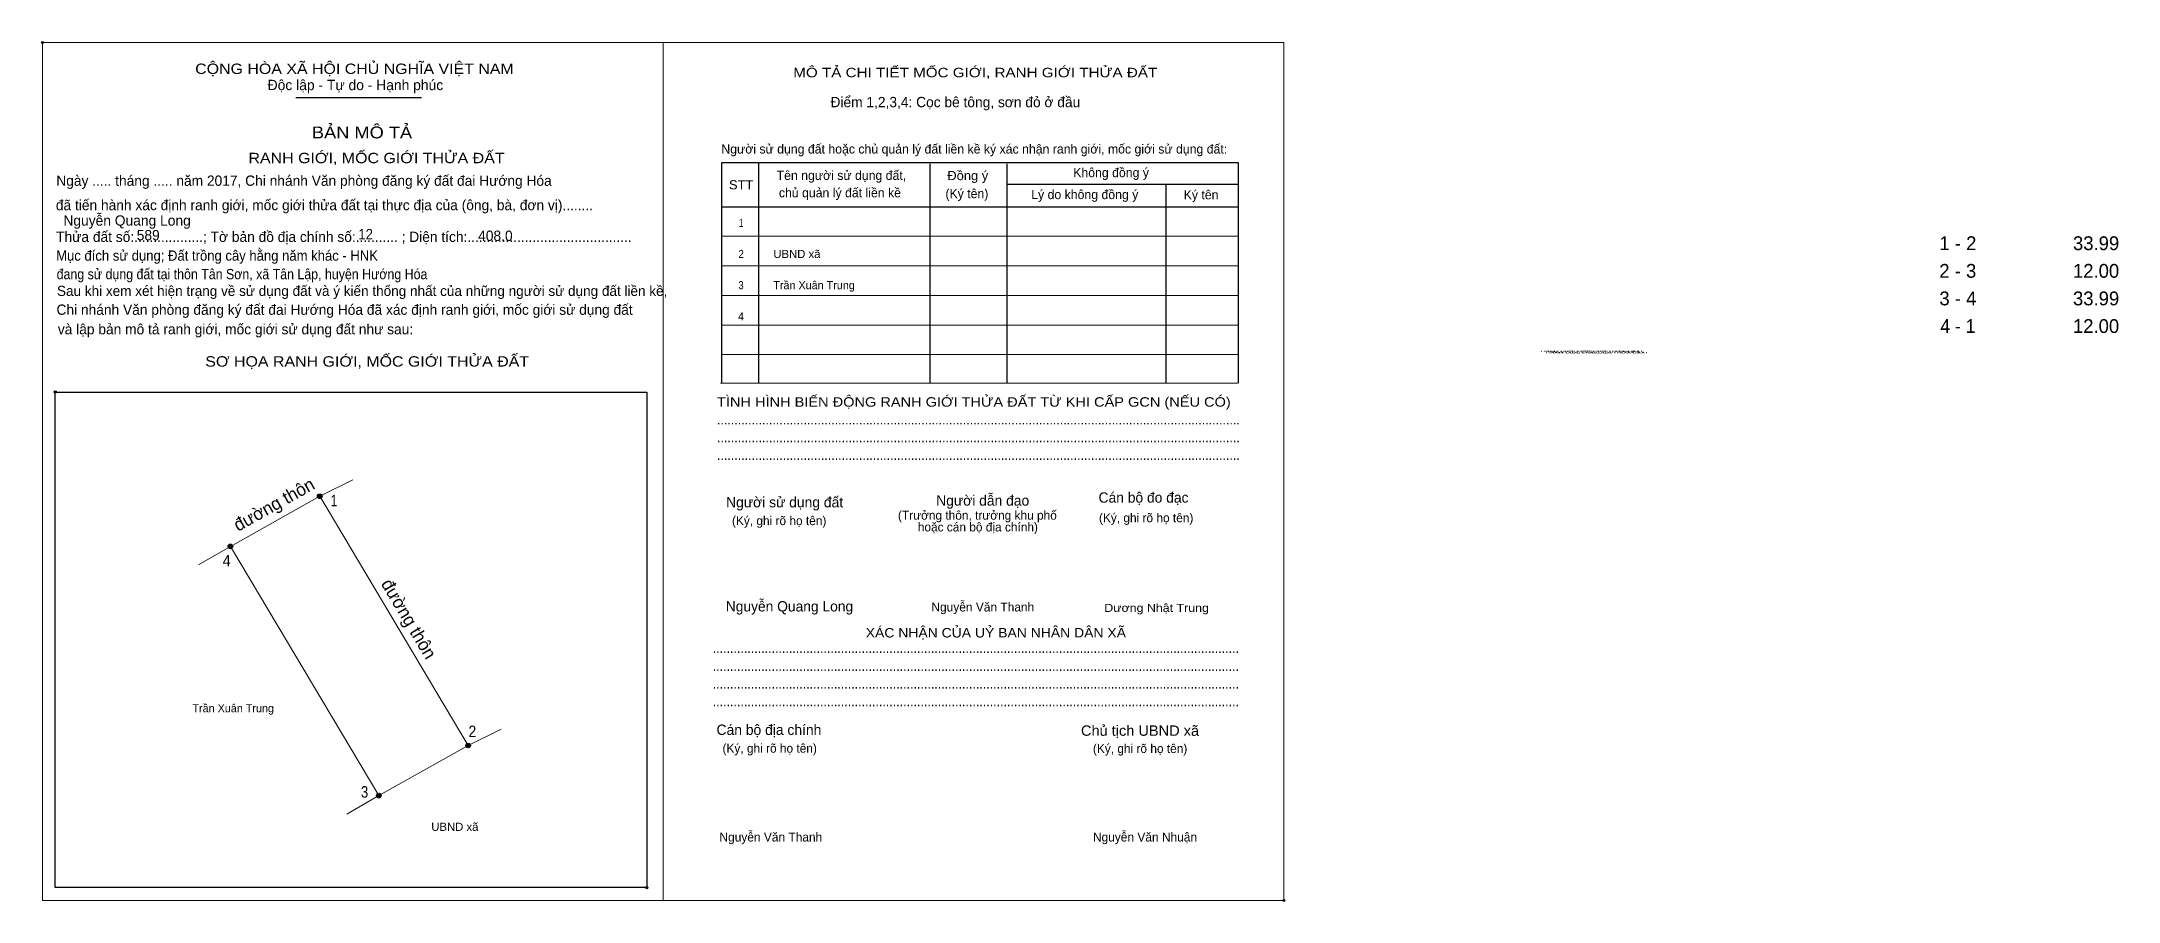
# Model space of a CAD drawing. Header units: metres. Extents: x 548260 to 548503, y 1837789 to 1837890.
import ezdxf
from ezdxf.enums import TextEntityAlignment as Align

# ---------------------------------------------------------------- set-up
doc = ezdxf.new("R2010")
doc.units = ezdxf.units.M
doc.header["$LTSCALE"] = 0.48
doc.header["$PDMODE"] = 32
doc.header["$PDSIZE"] = 0.24
for name, color, linetype, lineweight in [('1', 7, 'Continuous', 25), ('10', 7, 'Continuous', 13), ('11', 7, 'Continuous', 25), ('2', 7, 'Continuous', 13), ('27', 7, 'Continuous', 13)]:
    doc.layers.add(name, color=color, linetype=linetype, lineweight=lineweight)
for name, color, linetype in [('36', 7, 'Continuous'), ('52', 7, 'Continuous'), ('6', 7, 'Continuous'), ('60', 7, 'Continuous'), ('9', 7, 'Continuous')]:
    doc.layers.add(name, color=color, linetype=linetype)

msp = doc.modelspace()

# ---------------------------------------------------------------- hatches: boundary and pattern name
at = {"layer": '11'}
for points in [[(548292.8598, 1837836.84, 1), (548292.3202, 1837836.84, 1)], [(548282.3898, 1837830.97, 1), (548281.8502, 1837830.97, 1)], [(548310.2498, 1837807.63, 1), (548309.7102, 1837807.63, 1)], [(548299.7798, 1837801.76, 1), (548299.2402, 1837801.76, 1)], [(548299.7798, 1837801.76, 1), (548299.2402, 1837801.76, 1)]]:
    msp.add_hatch(color=256, dxfattribs=at).paths.add_polyline_path(points)

# ---------------------------------------------------------------- linework, layer by layer
at = {"layer": '1'}
for p, q in [((548289.79, 1837883.58), (548304.49, 1837883.58)), ((548343.99, 1837875.91), (548343.99, 1837850.09)), ((548364.04, 1837875.81), (548364.04, 1837850.09)), ((548373.09, 1837875.81), (548373.09, 1837850.09)), ((548373.09, 1837873.41), (548400.21, 1837873.41)), ((548391.71, 1837873.41), (548391.71, 1837850.09)), ((548339.64, 1837870.78), (548400.21, 1837870.78))]:
    msp.add_line(p, q, dxfattribs=at)
at = {"layer": '1', "lineweight": 13}
for p, q in [((548339.64, 1837867.31), (548400.21, 1837867.31)), ((548339.64, 1837863.84), (548400.21, 1837863.84)), ((548339.64, 1837860.38), (548400.21, 1837860.38)), ((548339.64, 1837856.91), (548400.21, 1837856.91)), ((548339.64, 1837853.44), (548400.21, 1837853.44)), ((548339.53, 1837850.09), (548400.1, 1837850.09))]:
    msp.add_line(p, q, dxfattribs=at)
at = {"layer": '1'}
msp.add_lwpolyline([(548400.21, 1837850.09), (548400.21, 1837875.91), (548339.64, 1837875.91), (548339.64, 1837850.09)], dxfattribs=at)
msp.add_lwpolyline([(548261.61, 1837849.06), (548330.9, 1837849.06), (548330.9, 1837790.97), (548261.61, 1837790.97)], close=True, dxfattribs=at)
for p in [(548260.12, 1837890.02), (548261.6, 1837849.07), (548261.6, 1837849.06), (548261.61, 1837849.06), (548330.9, 1837790.97), (548405.51, 1837789.47), (548405.52, 1837789.47)]:
    msp.add_point(p, dxfattribs=at)
at = {"layer": '10'}
msp.add_line((548299.51, 1837801.76), (548309.98, 1837807.63), dxfattribs=at)
msp.add_lwpolyline([(548299.51, 1837801.76), (548282.12, 1837830.97), (548292.59, 1837836.84), (548309.98, 1837807.63)], close=True, dxfattribs=at)
at = {"layer": '11'}
for centre in [(548292.59, 1837836.84), (548282.12, 1837830.97), (548309.98, 1837807.63), (548299.51, 1837801.76), (548299.51, 1837801.76)]:
    msp.add_circle(centre, 0.2698, dxfattribs=at)
at = {"layer": '2'}
for points in [[(548260.12, 1837890.02), (548332.81, 1837890.02), (548332.81, 1837789.47), (548260.12, 1837789.47)], [(548332.82, 1837890.02), (548405.51, 1837890.02), (548405.51, 1837789.47), (548332.82, 1837789.47)], [(548332.82, 1837890.02), (548405.51, 1837890.02), (548405.51, 1837789.47), (548332.82, 1837789.47)]]:
    msp.add_lwpolyline(points, close=True, dxfattribs=at)
at = {"layer": '27'}
for p, q in [((548292.59, 1837836.84), (548296.46, 1837838.75)), ((548282.12, 1837830.97), (548278.39, 1837828.8)), ((548309.98, 1837807.63), (548313.85, 1837809.54)), ((548299.51, 1837801.76), (548295.77, 1837799.6))]:
    msp.add_line(p, q, dxfattribs=at)

# ---------------------------------------------------------------- texts
at = {"layer": '1'}
for s, height, width, p in [('CỘNG HÒA XÃ HỘI CHỦ NGHĨA VIỆT NAM', 1.213, 1.15, (548278, 1837886.34)), ('RANH GIỚI, MỐC GIỚI THỬA ĐẤT', 1.214, 1.15, (548284.24, 1837875.88)), ('STT', 1.075, 1.05, (548340.53, 1837872.81)), ('Đồng ý', 1.075, 1.05, (548366.11, 1837873.89)), ('Mục đích sử dụng; Đất trồng cây hằng năm khác - HNK', 1.205, 0.95, (548261.71, 1837864.45)), ('đang sử dụng đất tại thôn Tân Sơn, xã Tân Lập, huyện Hướng Hóa', 1.205, 0.9, (548261.77, 1837862.28)), ('SƠ HỌA RANH GIỚI, MỐC GIỚI THỬA ĐẤT', 1.214, 1.15, (548279.18, 1837852.04)), ('RANH GIỚI, MỐC GIỚI THỬA ĐẤT', 0.1519, 3.55, (548435.63, 1837853.76)), ('RANH GIỚI, MỐC GIỚI THỬA ĐẤT', 0.1519, 3.55, (548436.08, 1837853.76)), ('RANH GIỚI, MỐC GIỚI THỬA ĐẤT', 0.1519, 3.55, (548436.22, 1837853.6)), ('RANH GIỚI, MỐC GIỚI THỬA ĐẤT', 0.1519, 3.55, (548436.67, 1837853.6)), ('TÌNH HÌNH BIẾN ĐỘNG RANH GIỚI THỬA ĐẤT TỪ KHI CẤP GCN (NẾU CÓ)', 1.109, 1.15, (548339.12, 1837847.34)), ('.......................................................................................................................................................', 1.213, 0.9, (548339.12, 1837845.26)), ('.......................................................................................................................................................', 1.213, 0.9, (548339.12, 1837843.18)), ('.......................................................................................................................................................', 1.213, 0.9, (548339.12, 1837841.1)), ('Dương Nhật Trung', 0.9445, 1.15, (548384.49, 1837823.29)), ('........................................................................................................................................................', 1.213, 0.9, (548338.62, 1837818.47)), ('........................................................................................................................................................', 1.213, 0.9, (548338.62, 1837816.38)), ('........................................................................................................................................................', 1.213, 0.9, (548338.62, 1837814.31)), ('........................................................................................................................................................', 1.213, 0.9, (548338.62, 1837812.23)), ('Chủ tịch UBND xã', 1.214, 1.05, (548381.76, 1837808.77))]:
    msp.add_text(s, height=height, dxfattribs=dict(at, width=width)).set_placement(p)
for s, height, p in [('Độc lập - Tự do - Hạnh phúc', 1.213, (548286.49, 1837884.44)), ('Điểm 1,2,3,4: Cọc bê tông, sơn đỏ ở đầu', 1.205, (548352.42, 1837882.44)), ('Người sử dụng đất hoặc chủ quản lý đất liền kề ký xác nhận ranh giới, mốc giới sử dụng đất:', 1.075, (548339.63, 1837877.01)), ('Ngày ..... tháng ..... năm 2017, Chi nhánh Văn phòng đăng ký đất đai Hướng Hóa', 1.205, (548261.73, 1837873.23)), ('Tên người sử dụng đất,', 1.075, (548346.11, 1837873.92)), ('chủ quản lý đất liền kề', 1.075, (548346.37, 1837871.88)), ('Không đồng ý', 1.075, (548380.85, 1837874.24)), (' đã tiến hành xác định ranh giới, mốc giới thửa đất tại thực địa của (ông, bà, đơn vị)........', 1.205, (548261.23, 1837870.37)), ('(Ký tên)', 1.075, (548365.88, 1837871.78)), ('Lý do không đồng ý', 1.075, (548375.93, 1837871.67)), ('Ký tên', 1.075, (548393.79, 1837871.64)), ('Thửa đất số:..................; Tờ bản đồ địa chính số:........... ; Diện tích:...........................................', 1.205, (548261.71, 1837866.65)), ('Sau khi xem xét hiện trạng về sử dụng đất và ý kiến thống nhất của những người sử dụng đất liền kề,', 1.186, (548261.81, 1837860.32)), ('Chi nhánh Văn phòng đăng ký đất đai Hướng Hóa đã xác định ranh giới, mốc giới sử dụng đất', 1.205, (548261.75, 1837858.11)), (' và lập bản mô tả ranh giới, mốc giới sử dụng đất như sau:', 1.205, (548261.46, 1837855.82)), ('Người sử dụng đất', 1.214, (548340.19, 1837835.54)), ('Người dẫn đạo', 1.213, (548364.8, 1837835.74)), ('Cán bộ đo đạc', 1.211, (548383.82, 1837836.09)), ('(Ký, ghi rõ họ tên)', 1.04, (548340.88, 1837833.46)), ('(Ký, ghi rõ họ tên)', 1.04, (548383.87, 1837833.8)), ('Nguyễn Văn Thanh', 1.045, (548364.24, 1837823.34)), ('Cán bộ địa chính', 1.214, (548339.07, 1837808.87)), ('(Ký, ghi rõ họ tên)', 1.04, (548339.77, 1837806.79)), ('(Ký, ghi rõ họ tên)', 1.04, (548383.16, 1837806.76)), ('Nguyễn Văn Thanh', 1.045, (548339.41, 1837796.38)), ('Nguyễn Văn Nhuận', 1.045, (548383.16, 1837796.38))]:
    msp.add_text(s, height=height, dxfattribs=at).set_placement(p)
for s, height, width, p in [('MÔ TẢ CHI TIẾT MỐC GIỚI, RANH GIỚI THỬA ĐẤT', 1.109, 1.2, (548369.375, 1837885.95)), ('BẢN MÔ TẢ', 1.387, 1.15, (548297.54, 1837878.79)), ('XÁC NHẬN CỦA UỶ BAN NHÂN DÂN XÃ', 1.11, 1.1, (548371.79, 1837820.29))]:
    msp.add_text(s, height=height, dxfattribs=dict(at, width=width)).set_placement(p, align=Align.CENTER)
for s, p in [('(Trưởng thôn, trưởng khu phố', (548369.625, 1837834.1)), ('hoặc cán bộ địa chính)', (548369.68, 1837832.72))]:
    msp.add_text(s, height=1.04, dxfattribs=at).set_placement(p, align=Align.CENTER)
at = {"layer": '10'}
for rotation, p in [(29.277, (548283.03, 1837832.67)), (300.767, (548299.71, 1837826.59))]:
    msp.add_text('đường thôn', height=1.5, rotation=rotation, dxfattribs=at).set_placement(p)
at = {"layer": '36'}
msp.add_text('Trần Xuân Trung', height=0.9444, dxfattribs=at).set_placement((548282.455, 1837811.53), align=Align.CENTER)
at = {"layer": '36', "width": 1.05}
msp.add_text('UBND xã', height=0.9444, dxfattribs=at).set_placement((548308.415, 1837797.63), align=Align.CENTER)
at = {"layer": '52'}
for s, p in [('1 - 2', (548484.48, 1837865.69)), ('33.99', (548500.67, 1837865.69)), ('2 - 3', (548484.47, 1837862.45)), ('12.00', (548500.665, 1837862.45)), ('3 - 4', (548484.48, 1837859.22)), ('33.99', (548500.67, 1837859.22)), ('12.00', (548500.665, 1837855.98))]:
    msp.add_text(s, height=1.619, dxfattribs=at).set_placement(p, align=Align.CENTER)
at = {"layer": '52', "width": 0.95}
msp.add_text('4 - 1', height=1.619, dxfattribs=at).set_placement((548484.48, 1837855.98), align=Align.CENTER)
at = {"layer": '6'}
for s, p in [('Nguyễn Quang Long', (548262.56, 1837868.56)), ('589', (548271.15, 1837866.84)), ('408.0', (548311.14, 1837866.77)), ('Nguyễn Quang Long', (548340.15, 1837823.34))]:
    msp.add_text(s, height=1.209, dxfattribs=at).set_placement(p)
at = {"layer": '6', "width": 0.95}
msp.add_text('12', height=1.209, dxfattribs=at).set_placement((548297.11, 1837866.96))
at = {"layer": '60'}
for s, width, p in [('1', 0.75, (548341.945, 1837868.42)), ('2', 0.9, (548341.945, 1837864.77)), ('3', 0.85, (548341.945, 1837861.11)), ('4', 0.95, (548341.94, 1837857.46))]:
    msp.add_text(s, height=0.9444, dxfattribs=dict(at, width=width)).set_placement(p, align=Align.CENTER)
at = {"layer": '60', "width": 1.05}
msp.add_text('UBND xã', height=0.9444, dxfattribs=at).set_placement((548345.72, 1837864.77))
at = {"layer": '60'}
msp.add_text('Trần Xuân Trung', height=0.9444, dxfattribs=at).set_placement((548345.72, 1837861.11))
at = {"layer": '9'}
for s, width, p in [('1', 0.75, (548294.25, 1837835.68)), ('4', 0.95, (548281.69, 1837828.62)), ('2', 0.9, (548310.47, 1837808.61)), ('3', 0.85, (548297.84, 1837801.52))]:
    msp.add_text(s, height=1.349, dxfattribs=dict(at, width=width)).set_placement(p, align=Align.CENTER)

doc.saveas('drawing.dxf')
